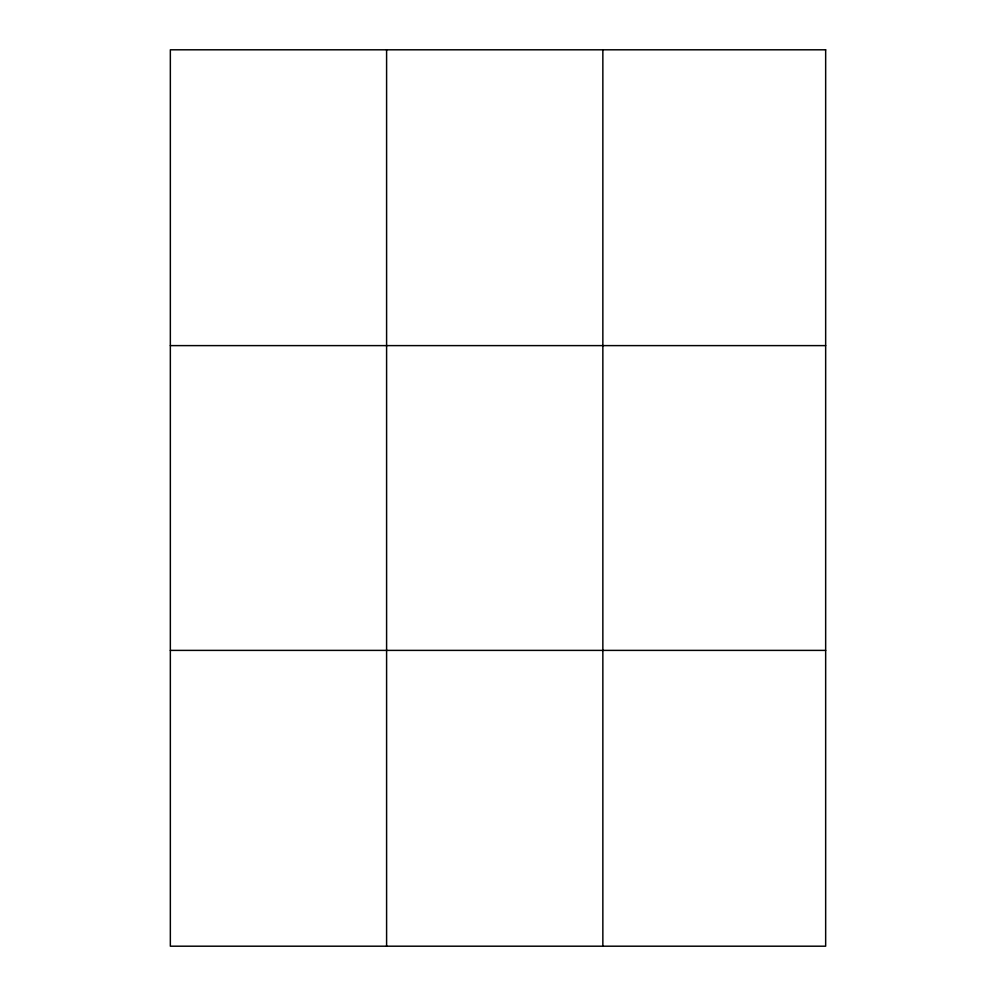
<?xml version="1.0" encoding="UTF-8"?>
<svg xmlns="http://www.w3.org/2000/svg" width="996" height="996" viewBox="0 0 996 996"><rect width="100%" height="100%" fill="white"/><g stroke="black" fill="none" stroke-linecap="round" stroke-linejoin="round"><path stroke-width="1.49" d="M386.597 49.8L386.597 946.2M602.854 49.8L602.854 946.2M170.341 345.612L825.659 345.612M170.341 650.388L825.659 650.388M825.659 49.8L825.659 946.2L170.341 946.2L170.341 49.8L825.659 49.8"/></g></svg>
